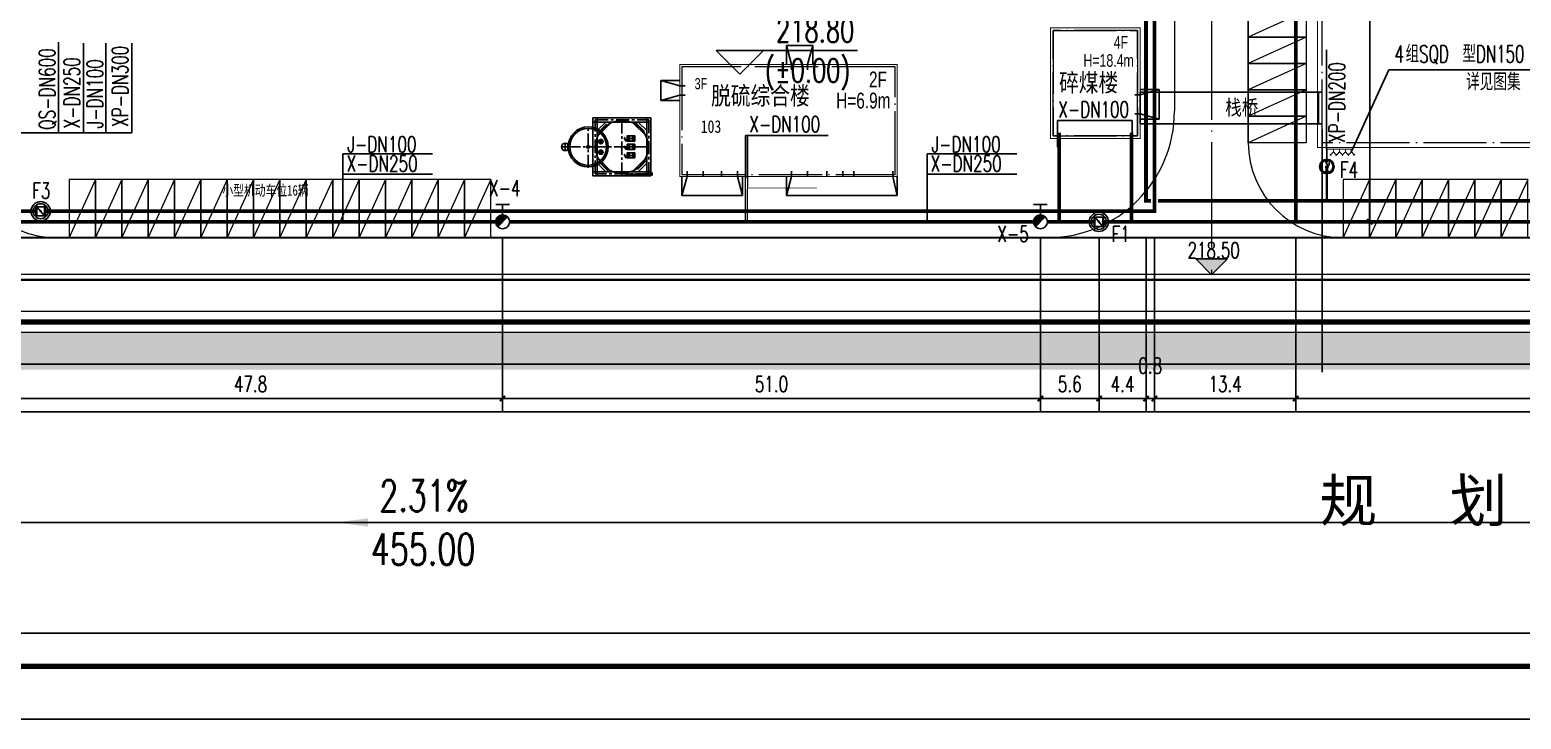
# Model space of a CAD drawing. Header units: metres. Extents: x 497246 to 997717, y 2998582 to 5998198.
# Drawn here: x 499369.5 to 499510.9, y 2998867.7 to 2998933 of the extents above; entities that cross this region are included whole.
import ezdxf
from ezdxf.enums import TextEntityAlignment as Align

# ---------------------------------------------------------------- set-up
doc = ezdxf.new("R2010")
doc.units = ezdxf.units.M
doc.header["$LTSCALE"] = 1000
for name, pattern in [('ACAD_ISO05W100', [34, 24, -3, 0.5, -3, 0.5, -3]), ('CENTER', [2, 1.25, -0.25, 0.25, -0.25]), ('DASH', [0.35, 0.25, -0.1]), ('DASHDOT', [1, 0.5, -0.25, 0, -0.25]), ('DASHED', [19.05, 12.7, -6.35]), ('DOTE', [2.42, 2, -0.2, 0.02, -0.2]), ('PHANTOM2', [31.75, 15.875, -3.175, 3.175, -3.175, 3.175, -3.175])]:
    doc.linetypes.add(name, pattern=pattern)
doc.layers.get('0').update_dxf_attribs({"linetype": 'CONTINUOUS'})
doc.layers.get('Defpoints').update_dxf_attribs({"linetype": 'CONTINUOUS'})
for name, color, linetype in [('00-路名', 210, 'CONTINUOUS'), ('4虚线层', 6, 'DASHED'), ('AXIS_TEXT', 7, 'CONTINUOUS'), ('DIM_ELEV', 3, 'CONTINUOUS'), ('DIM_SYMB', 3, 'CONTINUOUS'), ('DIM_消防', 3, 'CONTINUOUS'), ('EQUIP_消火栓', 7, 'CONTINUOUS'), ('EQUIP_消防', 7, 'CONTINUOUS'), ('PIPE-喷淋', 6, 'CONTINUOUS'), ('PIPE-消防', 1, 'CONTINUOUS'), ('PIPE-给水', 3, 'CONTINUOUS'), ('PUB_TEXT', 7, 'CONTINUOUS'), ('RD-中线', 1, 'DASHDOT'), ('RD-侧石线', 5, 'CONTINUOUS'), ('RD-红线', 7, 'CONTINUOUS'), ('TWT_DIM', 3, 'CONTINUOUS'), ('VALVE_喷淋', 7, 'CONTINUOUS'), ('z_图框', 7, 'CONTINUOUS'), ('围墙', 6, 'FENCELINE2'), ('图例层', 7, 'CONTINUOUS'), ('建筑', 7, 'CONTINUOUS'), ('建筑标高', 7, 'CONTINUOUS'), ('建筑门坡散水', 9, 'CONTINUOUS'), ('挡墙护坡', 5, 'CONTINUOUS'), ('文字', 255, 'CONTINUOUS'), ('用地边界', 7, 'CONTINUOUS'), ('红线', 1, 'PHANTOM2')]:
    doc.layers.add(name, color=color, linetype=linetype)
for name, color, linetype, lineweight in [('1_RO_规划停车位', 35, 'CONTINUOUS', 13), ('1轮廓实线层', 4, 'CONTINUOUS', 18), ('3中心线层', 7, 'CENTER', 25), ('T停车位', 35, 'CONTINUOUS', 13), ('道路', 4, 'CONTINUOUS', 15), ('道路中线', 1, 'DOTE', 13)]:
    doc.layers.add(name, color=color, linetype=linetype, lineweight=lineweight)
doc.layers.add('建筑轴线', color=1, linetype='DOTE', lineweight=15, plot=False)
doc.styles.add('-黑体', font='simhei.ttf', dxfattribs={"width": 0.8})
doc.styles.add('_TCH_AXIS', font='COMPLEX', dxfattribs={"bigfont": 'GBCBIG'})
doc.styles.add('_TCH_DIM', font='SIMPLEX', dxfattribs={"bigfont": 'GBCBIG'})
doc.styles.add('_TCH_DIM_T3', font='SIMPLEX', dxfattribs={"width": 0.705882, "bigfont": 'GBCBIG'})
doc.styles.add('_TWT_SERIAL', font='COMPLEX', dxfattribs={"width": 0.8, "height": 3.5, "bigfont": 'HZTXT'})
doc.styles.add('DIMHT', font='simhei.ttf', dxfattribs={"width": 0.8})
doc.styles.add('HZTXT', font='txt', dxfattribs={"width": 0.7, "bigfont": 'HZTXT'})
doc.styles.get("Standard").update_dxf_attribs({"font": 'rs.shx', "bigfont": 'hztxt.shx'})
doc.styles.add('TG_LINETYPE', font='SIMPLEX', dxfattribs={"width": 0.8, "height": 3, "bigfont": 'HZTXT'})
doc.styles.add('亨利项目总图布置_2022_8_8_t3--03$0$亨利项目总图布置_2022_8_8_t3--02$0$CEC', font='ARIALN.TTF')
doc.styles.add('正等线体', font='simhei.ttf')
doc.linetypes.add('FENCELINE2', pattern='A,6.35,-2.54,[132,ltypeshp.shx,S=2.54,R=0,X=-2.54,Y=0],-2.54,25.4', length=36.83)
doc.linetypes.add('TG_J', pattern='A,2,-0.3,["J",TG_LINETYPE,S=0.1,R=0,X=-0.23,Y=-0.15],0', length=2.3)
doc.linetypes.add('TG_QS', pattern='A,3,-0.6,["QS",TG_LINETYPE,S=0.1,R=0,X=-0.52,Y=-0.15],0', length=3.6)
doc.linetypes.add('TG_X', pattern='A,3,-0.3,["X",TG_LINETYPE,S=0.1,R=0,X=-0.23,Y=-0.15],0', length=3.3)
doc.linetypes.add('TG_XP', pattern='A,3,-0.6,["XP",TG_LINETYPE,S=0.1,R=0,X=-0.6,Y=-0.2],0', length=3.6)
doc.dimstyles.new('_TWT_ARCH&&1', dxfattribs={"dimtxt": 1.4875, "dimasz": 0.5, "dimexe": 1.25, "dimexo": 1.5, "dimgap": 0.63125, "dimtad": 1, "dimdec": 1, "dimzin": 0, "dimdsep": 46, "dimtxsty": '_TCH_DIM_T3', "dimblk": 'ARCHTICK', "dimcen": 0.09, "dimclrt": 7, "dimazin": 2, "dimtfac": 1, "dimtdec": 1, "dimtix": 1, "dimtmove": 2, "dimatfit": 3, "dimfxl": 1, "dimtolj": 1, "dimtzin": 0, "dimarcsym": 0})

# ---------------------------------------------------------------- blocks, each defined once
blk = doc.blocks.new('chewei')
at = {"layer": '1_RO_规划停车位'}
blk.add_line((152.98, -11.01), (155.48, -16.51), dxfattribs=at)
blk.add_lwpolyline([(152.98, -11.01), (155.48, -11.01), (155.48, -16.51), (152.98, -16.51)], close=True, dxfattribs=at)
blk = doc.blocks.new('$ATTACHMENT$00000194')
for p, q in [((0, 0), (134, 134)), ((0, 0), (134, -134)), ((107, 162), (134, 134)), ((161, 107), (134, 134)), ((107, -161), (134, -134)), ((161, -107), (134, -134))]:
    blk.add_line(p, q)
blk = doc.blocks.new('$VALVE$00000315')
blk.add_line((-75, 125), (75, 125))
blk.add_lwpolyline([(-125, -75), (-125, 75), (125, -75), (125, 75)])
for p in [(-125, 0), (125, 0)]:
    blk.add_point(p)
blk.add_solid([(0, 125), (0, 150), (75, 125)])
blk = doc.blocks.new('$VALVE$00000296')
for points in [[(-125, 72), (-125, -72), (125, 72), (125, -72), (-125, 72)], [(0, 60), (0, -64)]]:
    blk.add_lwpolyline(points)
for p in [(-125, 0), (125, 0)]:
    blk.add_point(p)
blk = doc.blocks.new('zw$4E14')
for points in [[(3907, 2235), (3727, 2235), (3727, 2185), (3880, 2185)], [(3907, 1745), (3727, 1745), (3727, 1795), (3880, 1795)]]:
    blk.add_lwpolyline(points)
at = {"ltscale": 1.249429}
blk.add_lwpolyline([(3907, 2235), (3880, 2235), (3880, 1745), (3907, 1745, 0.4142136), (3912, 1751), (3912, 2230, 0.4142136)], format="xyb", close=True, dxfattribs=at)
at = {"color": 3}
blk.add_lwpolyline([(3920, 2240, 0.1944694), (3924, 2242, -2.3569779), (3924, 1738, 0.1944694), (3920, 1740), (3892, 1740), (3892, 1737), (3920, 1737, -0.1944694), (3922, 1736, 2.3569779), (3922, 2244, -0.1944694), (3920, 2243), (3892, 2243), (3892, 2240)], format="xyb", close=True, dxfattribs=at)
at = {"color": 251}
blk.add_circle((1990, 1990), 1900, dxfattribs=at)
for radius in [1750, 125]:
    blk.add_circle((1990, 1990), radius)
at = {"layer": '1轮廓实线层'}
for points in [[(3912, 2230), (3912, 2192, 0.4142136), (3914, 2190), (3918, 2190), (3918, 2240), (3848, 2240), (3848, 2237, 0.0469075), (3869, 2235), (3907, 2235, -0.4142136)], [(3912, 1751), (3912, 1788, -0.4142136), (3914, 1790), (3918, 1790), (3918, 1740), (3848, 1740), (3848, 1743, -0.0469075), (3869, 1745), (3907, 1745, 0.4142136)]]:
    blk.add_lwpolyline(points, format="xyb", close=True, dxfattribs=at)
for centre, radius in [((790, 2490), 222), ((790, 1490), 222), ((597, 2542), 11), ((597, 2438), 11), ((597, 1542), 11), ((597, 1438), 11), ((790, 2490), 164), ((790, 1490), 164), ((649, 2631), 11), ((649, 2349), 11), ((649, 1631), 11), ((738, 2683), 11), ((738, 2297), 11), ((738, 1683), 11), ((842, 2683), 11), ((842, 2297), 11), ((842, 1683), 11), ((931, 2631), 11), ((931, 2349), 11), ((931, 1631), 11), ((983, 2542), 11), ((983, 2438), 11), ((983, 1542), 11), ((983, 1438), 11), ((649, 1349), 11), ((738, 1297), 11), ((842, 1297), 11), ((931, 1349), 11)]:
    blk.add_circle(centre, radius, dxfattribs=at)
at = {"layer": '3中心线层'}
for p, q in [((1990, 3980), (1990, 0)), ((3980, 1990), (0, 1990))]:
    blk.add_line(p, q, dxfattribs=at)
at = {"layer": '3中心线层', "ltscale": 1.249429}
for p, q in [((1012, 2490), (568, 2490)), ((1012, 1490), (568, 1490)), ((790, 2268), (790, 2712)), ((790, 1712), (790, 1268)), ((3896, 2235), (3896, 1745)), ((3896, 1990), (4520, 1990)), ((4167, 2343), (4167, 1637))]:
    blk.add_line(p, q, dxfattribs=at)
at = {"layer": '3中心线层'}
for centre in [(790, 2490), (790, 1490)]:
    blk.add_circle(centre, 200, dxfattribs=at)
at = {"layer": '4虚线层'}
for p, q in [((3727, 2230), (3880, 2230)), ((3727, 1750), (3880, 1750))]:
    blk.add_line(p, q, dxfattribs=at)
blk = doc.blocks.new('*U215')
at = {"layer": '1轮廓实线层'}
for centre, radius in [((0, 0), 75), ((0, 0), 23), ((55, 0), 9)]:
    blk.add_circle(centre, radius, dxfattribs=at)
at = {"layer": '3中心线层'}
for p, q in [((-75, 0), (75, 0)), ((0, 75), (0, -75)), ((0, 0), (70, 27))]:
    blk.add_line(p, q, dxfattribs=at)
blk.add_circle((0, 0), 55, dxfattribs=at)
blk = doc.blocks.new('石灰浆液泵')
for p, q in [((132795, -153210), (132815, -153134)), ((132795, -153610), (132815, -153534)), ((132815, -153134), (132895, -153110)), ((132815, -153534), (132895, -153510)), ((133087, -153954), (132922, -153954)), ((132922, -153954), (132922, -153972)), ((132922, -153972), (133087, -153972)), ((132955, -153974), (132955, -153972)), ((132955, -153974), (133054, -153974)), ((133054, -153974), (133054, -153972)), ((133087, -153972), (133087, -153954)), ((133115, -153210), (133135, -153134)), ((133115, -153610), (133135, -153534)), ((133135, -153134), (133215, -153110)), ((133135, -153534), (133215, -153510))]:
    blk.add_line(p, q)
for points in [[(132755, -153000), (133255, -153000), (133255, -153720), (132755, -153720)], [(132795, -153110), (132895, -153110), (132895, -153210), (132795, -153210)], [(132795, -153510), (132895, -153510), (132895, -153610), (132795, -153610)], [(133215, -153110), (133115, -153110), (133115, -153210), (133215, -153210)], [(133215, -153510), (133115, -153510), (133115, -153610), (133215, -153610)]]:
    blk.add_lwpolyline(points, close=True)
at = {"layer": '3中心线层'}
for p, q in [((132755, -153160), (133255, -153160)), ((132755, -153560), (133255, -153560)), ((132844, -153242), (132844, -153078)), ((132844, -153642), (132844, -153478)), ((132942, -153979), (132942, -153949)), ((133005, -153756), (133005, -152968)), ((133005, -153979), (133005, -153949)), ((133067, -153979), (133067, -153949)), ((133164, -153242), (133164, -153078)), ((133164, -153642), (133164, -153478))]:
    blk.add_line(p, q, dxfattribs=at)
blk.add_blockref('*U215', (132839, -153840))
blk = doc.blocks.new('zw$7C03')
at = {"color": 251}
for points in [[(1014, 6210), (6514, 6210), (6514, 710), (1014, 710)], [(1014, 6210), (1414, 6210), (1414, 5810), (1014, 5810)], [(1414, 5810), (6114, 5810), (6114, 1110), (1414, 1110)], [(6514, 6210), (6114, 6210), (6114, 5810), (6514, 5810)], [(1014, 710), (1414, 710), (1414, 1110), (1014, 1110)], [(6514, 710), (6114, 710), (6114, 1110), (6514, 1110)]]:
    blk.add_lwpolyline(points, close=True, dxfattribs=at)
for points in [[(1414, 4999), (2225, 5810)], [(1414, 4433), (2791, 5810)], [(4738, 5810), (6114, 4433)], [(5304, 5810), (6114, 4999)], [(2791, 1110), (1414, 2487)], [(2225, 1110), (1414, 1921)], [(6114, 2487), (4738, 1110)], [(6114, 1921), (5304, 1110)]]:
    blk.add_lwpolyline(points, dxfattribs=at)
blk.add_circle((3764, 3460), 2500)
at = {"layer": '3中心线层'}
for p, q in [((3764, 6200), (3764, 720)), ((6504, 3460), (1024, 3460))]:
    blk.add_line(p, q, dxfattribs=at)
blk.add_lwpolyline([(1214, 6010), (6314, 6010), (6314, 910), (1214, 910)], close=True, dxfattribs=at)
for points in [[(1414, 4716), (2508, 5810)], [(5021, 5810), (6114, 4716)], [(2508, 1110), (1414, 2204)], [(6114, 2204), (5021, 1110)]]:
    blk.add_lwpolyline(points, dxfattribs=at)
at = {"xscale": -1}
for p, rotation in [((-150459, 137265), 89.99999999999994), ((-150459, 136465), 89.99999999999993), ((-150459, 135665), 89.99999999999993)]:
    blk.add_blockref('石灰浆液泵', p, dxfattribs=dict(at, rotation=rotation))
blk.add_blockref('zw$4E14', (4974, 1470))
blk = doc.blocks.new('$VALVE$00000316')
for p, q in [((-125, 72), (125, -72)), ((-125, 72), (-125, -72)), ((-125, 72), (125, 72)), ((125, 72), (125, -72)), ((-125, -72), (125, -72))]:
    blk.add_line(p, q)
at = {"const_width": 21.1}
blk.add_lwpolyline([(-11, 0, 1), (11, 0, 1)], format="xyb", close=True, dxfattribs=at)
for p in [(-125, 0), (125, 0)]:
    blk.add_point(p)
at = {"color": 7, "flags": 9}
for tag in ['XSIZE', 'YSIZE']:
    blk.add_attdef(tag, (0, 0), '', height=0.5, dxfattribs=at)
blk = doc.blocks.new('_ArchTick')
at = {"color": 0, "linetype": 'ByBlock', "const_width": 0.4}
blk.add_lwpolyline([(-0.5, -0.5), (0.5, 0.5)], dxfattribs=at)
blk = doc.blocks.new('*D360')
at = {"layer": 'Defpoints', "color": 0, "transparency": 16777216}
for p in [(499489.5, 2998914.83), (499582.29, 2998914.83), (499582.29, 2998898.08)]:
    blk.add_point(p, dxfattribs=at)
at = {"layer": 'TWT_DIM', "color": 0, "lineweight": -2, "transparency": 16777216}
for p, q in [((499489.5, 2998913.33), (499489.5, 2998896.83)), ((499582.29, 2998913.33), (499582.29, 2998896.83)), ((499489.5, 2998898.08), (499582.29, 2998898.08))]:
    blk.add_line(p, q, dxfattribs=at)
at = {"layer": 'TWT_DIM', "color": 0, "lineweight": -2, "transparency": 16777216, "xscale": 0.5, "yscale": 0.5, "zscale": 0.5, "rotation": 180}
blk.add_blockref('_ArchTick', (499489.5, 2998898.08), dxfattribs=at)
at = {"layer": 'TWT_DIM', "color": 0, "lineweight": -2, "transparency": 16777216, "xscale": 0.5, "yscale": 0.5, "zscale": 0.5}
blk.add_blockref('_ArchTick', (499582.29, 2998898.08), dxfattribs=at)
at = {"layer": 'TWT_DIM', "color": 7, "transparency": 16777216, "insert": (499535.89, 2998899.45), "char_height": 1.488, "attachment_point": 5, "style": '_TCH_DIM_T3'}
blk.add_mtext('\\A1;92.8', dxfattribs=at)
blk = doc.blocks.new('*D361')
at = {"layer": 'Defpoints', "color": 0, "transparency": 16777216}
for p in [(499476.1, 2998914.83), (499489.5, 2998914.83), (499489.5, 2998898.08)]:
    blk.add_point(p, dxfattribs=at)
at = {"layer": 'TWT_DIM', "color": 0, "lineweight": -2, "transparency": 16777216}
for p, q in [((499476.1, 2998913.33), (499476.1, 2998896.83)), ((499489.5, 2998913.33), (499489.5, 2998896.83)), ((499476.1, 2998898.08), (499489.5, 2998898.08))]:
    blk.add_line(p, q, dxfattribs=at)
at = {"layer": 'TWT_DIM', "color": 0, "lineweight": -2, "transparency": 16777216, "xscale": 0.5, "yscale": 0.5, "zscale": 0.5, "rotation": 180}
blk.add_blockref('_ArchTick', (499476.1, 2998898.08), dxfattribs=at)
at = {"layer": 'TWT_DIM', "color": 0, "lineweight": -2, "transparency": 16777216, "xscale": 0.5, "yscale": 0.5, "zscale": 0.5}
blk.add_blockref('_ArchTick', (499489.5, 2998898.08), dxfattribs=at)
at = {"layer": 'TWT_DIM', "color": 7, "transparency": 16777216, "insert": (499482.8, 2998899.45), "char_height": 1.488, "attachment_point": 5, "style": '_TCH_DIM_T3'}
blk.add_mtext('\\A1;13.4', dxfattribs=at)
blk = doc.blocks.new('*D362')
at = {"layer": 'Defpoints', "color": 0, "transparency": 16777216}
for p in [(499475.3, 2998914.83), (499476.1, 2998914.83), (499476.1, 2998898.08)]:
    blk.add_point(p, dxfattribs=at)
at = {"layer": 'TWT_DIM', "color": 0, "lineweight": -2, "transparency": 16777216}
for p, q in [((499475.3, 2998913.33), (499475.3, 2998896.83)), ((499476.1, 2998913.33), (499476.1, 2998896.83)), ((499475.3, 2998898.08), (499474.8, 2998898.08)), ((499475.3, 2998898.08), (499476.1, 2998898.08)), ((499476.1, 2998898.08), (499476.6, 2998898.08))]:
    blk.add_line(p, q, dxfattribs=at)
at = {"layer": 'TWT_DIM', "color": 0, "lineweight": -2, "transparency": 16777216, "xscale": 0.5, "yscale": 0.5, "zscale": 0.5}
blk.add_blockref('_ArchTick', (499475.3, 2998898.08), dxfattribs=at)
at = {"layer": 'TWT_DIM', "color": 0, "lineweight": -2, "transparency": 16777216, "xscale": 0.5, "yscale": 0.5, "zscale": 0.5, "rotation": 180}
blk.add_blockref('_ArchTick', (499476.1, 2998898.08), dxfattribs=at)
at = {"layer": 'TWT_DIM', "color": 7, "transparency": 16777216, "insert": (499475.7, 2998901.2), "char_height": 1.488, "attachment_point": 5, "style": '_TCH_DIM_T3'}
blk.add_mtext('\\A1;0.8', dxfattribs=at)
blk = doc.blocks.new('*D363')
at = {"layer": 'Defpoints', "color": 0, "transparency": 16777216}
for p in [(499470.86, 2998914.83), (499475.3, 2998914.83), (499475.3, 2998898.08)]:
    blk.add_point(p, dxfattribs=at)
at = {"layer": 'TWT_DIM', "color": 0, "lineweight": -2, "transparency": 16777216}
for p, q in [((499470.86, 2998913.33), (499470.86, 2998896.83)), ((499475.3, 2998913.33), (499475.3, 2998896.83)), ((499470.86, 2998898.08), (499475.3, 2998898.08))]:
    blk.add_line(p, q, dxfattribs=at)
at = {"layer": 'TWT_DIM', "color": 0, "lineweight": -2, "transparency": 16777216, "xscale": 0.5, "yscale": 0.5, "zscale": 0.5, "rotation": 180}
blk.add_blockref('_ArchTick', (499470.86, 2998898.08), dxfattribs=at)
at = {"layer": 'TWT_DIM', "color": 0, "lineweight": -2, "transparency": 16777216, "xscale": 0.5, "yscale": 0.5, "zscale": 0.5}
blk.add_blockref('_ArchTick', (499475.3, 2998898.08), dxfattribs=at)
at = {"layer": 'TWT_DIM', "color": 7, "transparency": 16777216, "insert": (499473.08, 2998899.45), "char_height": 1.488, "attachment_point": 5, "style": '_TCH_DIM_T3'}
blk.add_mtext('\\A1;4.4', dxfattribs=at)
blk = doc.blocks.new('*D364')
at = {"layer": 'Defpoints', "color": 0, "transparency": 16777216}
for p in [(499465.29, 2998914.83), (499470.86, 2998914.83), (499470.86, 2998898.08)]:
    blk.add_point(p, dxfattribs=at)
at = {"layer": 'TWT_DIM', "color": 0, "lineweight": -2, "transparency": 16777216}
for p, q in [((499465.29, 2998913.33), (499465.29, 2998896.83)), ((499470.86, 2998913.33), (499470.86, 2998896.83)), ((499465.29, 2998898.08), (499470.86, 2998898.08))]:
    blk.add_line(p, q, dxfattribs=at)
at = {"layer": 'TWT_DIM', "color": 0, "lineweight": -2, "transparency": 16777216, "xscale": 0.5, "yscale": 0.5, "zscale": 0.5, "rotation": 180}
blk.add_blockref('_ArchTick', (499465.29, 2998898.08), dxfattribs=at)
at = {"layer": 'TWT_DIM', "color": 0, "lineweight": -2, "transparency": 16777216, "xscale": 0.5, "yscale": 0.5, "zscale": 0.5}
blk.add_blockref('_ArchTick', (499470.86, 2998898.08), dxfattribs=at)
at = {"layer": 'TWT_DIM', "color": 7, "transparency": 16777216, "insert": (499468.07, 2998899.45), "char_height": 1.488, "attachment_point": 5, "style": '_TCH_DIM_T3'}
blk.add_mtext('\\A1;5.6', dxfattribs=at)
blk = doc.blocks.new('*D365')
at = {"layer": 'Defpoints', "color": 0, "transparency": 16777216}
for p in [(499414.29, 2998914.83), (499465.29, 2998914.83), (499465.29, 2998898.08)]:
    blk.add_point(p, dxfattribs=at)
at = {"layer": 'TWT_DIM', "color": 0, "lineweight": -2, "transparency": 16777216}
for p, q in [((499414.29, 2998913.33), (499414.29, 2998896.83)), ((499465.29, 2998913.33), (499465.29, 2998896.83)), ((499414.29, 2998898.08), (499465.29, 2998898.08))]:
    blk.add_line(p, q, dxfattribs=at)
at = {"layer": 'TWT_DIM', "color": 0, "lineweight": -2, "transparency": 16777216, "xscale": 0.5, "yscale": 0.5, "zscale": 0.5, "rotation": 180}
blk.add_blockref('_ArchTick', (499414.29, 2998898.08), dxfattribs=at)
at = {"layer": 'TWT_DIM', "color": 0, "lineweight": -2, "transparency": 16777216, "xscale": 0.5, "yscale": 0.5, "zscale": 0.5}
blk.add_blockref('_ArchTick', (499465.29, 2998898.08), dxfattribs=at)
at = {"layer": 'TWT_DIM', "color": 7, "transparency": 16777216, "insert": (499439.79, 2998899.45), "char_height": 1.488, "attachment_point": 5, "style": '_TCH_DIM_T3'}
blk.add_mtext('\\A1;51.0', dxfattribs=at)
blk = doc.blocks.new('*D366')
at = {"layer": 'Defpoints', "color": 0, "transparency": 16777216}
for p in [(499366.5, 2998914.83), (499414.29, 2998914.83), (499414.29, 2998898.08)]:
    blk.add_point(p, dxfattribs=at)
at = {"layer": 'TWT_DIM', "color": 0, "lineweight": -2, "transparency": 16777216}
for p, q in [((499366.5, 2998913.33), (499366.5, 2998896.83)), ((499414.29, 2998913.33), (499414.29, 2998896.83)), ((499366.5, 2998898.08), (499414.29, 2998898.08))]:
    blk.add_line(p, q, dxfattribs=at)
at = {"layer": 'TWT_DIM', "color": 0, "lineweight": -2, "transparency": 16777216, "xscale": 0.5, "yscale": 0.5, "zscale": 0.5, "rotation": 180}
blk.add_blockref('_ArchTick', (499366.5, 2998898.08), dxfattribs=at)
at = {"layer": 'TWT_DIM', "color": 0, "lineweight": -2, "transparency": 16777216, "xscale": 0.5, "yscale": 0.5, "zscale": 0.5}
blk.add_blockref('_ArchTick', (499414.29, 2998898.08), dxfattribs=at)
at = {"layer": 'TWT_DIM', "color": 7, "transparency": 16777216, "insert": (499390.39, 2998899.45), "char_height": 1.488, "attachment_point": 5, "style": '_TCH_DIM_T3'}
blk.add_mtext('\\A1;47.8', dxfattribs=at)
blk = doc.blocks.new('*D389')
at = {"layer": 'Defpoints', "color": 0, "transparency": 16777216}
for p in [(499489.5, 2998982.8), (499496.51, 2998982.8), (499489.5, 2998914.83)]:
    blk.add_point(p, dxfattribs=at)
at = {"layer": 'TWT_DIM', "color": 0, "lineweight": -2, "transparency": 16777216}
for p, q in [((499491, 2998982.8), (499497.76, 2998982.8)), ((499496.51, 2998914.83), (499496.51, 2998982.8)), ((499491, 2998914.83), (499497.76, 2998914.83))]:
    blk.add_line(p, q, dxfattribs=at)
at = {"layer": 'TWT_DIM', "color": 0, "lineweight": -2, "transparency": 16777216, "xscale": 0.5, "yscale": 0.5, "zscale": 0.5}
for p, rotation in [((499496.51, 2998982.8), 90), ((499496.51, 2998914.83), 270)]:
    blk.add_blockref('_ArchTick', p, dxfattribs=dict(at, rotation=rotation))
at = {"layer": 'TWT_DIM', "color": 7, "transparency": 16777216, "insert": (499495.14, 2998948.82), "char_height": 1.488, "attachment_point": 5, "rotation": 90, "style": '_TCH_DIM_T3'}
blk.add_mtext('\\A1;68.0', dxfattribs=at)
blk = doc.blocks.new('$TwtSys$00000385')
for p, q in [((0, 331), (-130, 331)), ((0, 331), (0, 131)), ((0, 331), (130, 331)), ((92, 92), (-92, -92))]:
    blk.add_line(p, q)
for start, end in [(135, 315), (315, 135)]:
    blk.add_arc((0, 0), 131, start, end)
at = {"color": 0}
for points in [[(-34, 127), (-127, 34), (34, 127), (-127, -34)], [(-93, 93), (-93, 93), (-34, 127), (-127, 34)], [(34, 127), (-127, -34), (93, 93), (-93, -93)]]:
    blk.add_solid(points, dxfattribs=at)

msp = doc.modelspace()

# ---------------------------------------------------------------- hatches: boundary and pattern name
at = {"layer": 'DIM_ELEV'}
msp.add_hatch(color=0, dxfattribs=at).paths.add_polyline_path([(499481.52, 2998909.81), (499480.02, 2998911.31), (499483.02, 2998911.31)])
at = {"layer": 'PIPE-喷淋'}
for points in [[(499494.77, 2998921.71), (499494.82, 2998921.71), (499494.82, 2998921.76)], [(499494.77, 2998921.71), (499494.77, 2998921.76), (499494.82, 2998921.76)]]:
    msp.add_hatch(color=256, dxfattribs=at).paths.add_polyline_path(points)
at = {"layer": 'PIPE-消防', "linetype": 'TG_XP'}
for points in [[(499475.3, 2998916.83), (499475.3, 2998916.66), (499475.12, 2998916.66)], [(499475.3, 2998916.83), (499475.12, 2998916.83), (499475.12, 2998916.66)]]:
    msp.add_hatch(color=191, dxfattribs=at).paths.add_polyline_path(points)
at = {"layer": 'PIPE-给水', "linetype": 'TG_J'}
for points in [[(499476.1, 2998915.83), (499476.1, 2998915.66), (499476.27, 2998915.66)], [(499476.1, 2998915.83), (499476.27, 2998915.83), (499476.27, 2998915.66)]]:
    msp.add_hatch(color=80, dxfattribs=at).paths.add_polyline_path(points)
at = {"layer": '挡墙护坡', "linetype": 'Continuous'}
h = msp.add_hatch(dxfattribs=at)
h.set_pattern_fill('ANSI33', color=256, style=0)
h.set_pattern_definition([(45, (805.864, 0), (-2.2450640303, 2.2450640303), []), (45, (808.109, 0), (-2.2450640303, 2.2450640303), [1.5875, -0.79375])])
edge = h.paths.add_edge_path()
edge.add_line((499596.1, 2998901.33), (499596.1, 2998904.33))
edge.add_line((499596.1, 2998904.33), (499345.49, 2998904.33))
edge.add_line((499345.49, 2998904.33), (499320.49, 2998907.83))
edge.add_line((499320.49, 2998907.83), (499253.34, 2998907.83))
edge.add_line((499253.34, 2998907.83), (499251.7, 2998907.91))
edge.add_line((499251.7, 2998907.91), (499250.67, 2998908.03))
edge.add_arc((499253.27, 2998924.83), 17, 179.9914, 261.1919, ccw=False)
edge.add_line((499236.27, 2998924.84), (499236.19, 2998970.52))
edge.add_line((499236.19, 2998970.52), (499232.64, 2998995.51))
edge.add_line((499232.64, 2998995.51), (499232.54, 2999056.41))
edge.add_line((499232.54, 2999056.41), (499229.54, 2999056.41))
edge.add_line((499229.54, 2999056.41), (499229.64, 2998995.3))
edge.add_line((499229.64, 2998995.3), (499233.19, 2998970.3))
edge.add_line((499233.19, 2998970.3), (499233.27, 2998924.83))
edge.add_arc((499253.27, 2998924.83), 20, 180.0001, 261.3369)
edge.add_line((499250.26, 2998905.06), (499251.44, 2998904.92))
edge.add_line((499251.44, 2998904.92), (499253.27, 2998904.83))
edge.add_line((499253.27, 2998904.83), (499320.28, 2998904.83))
edge.add_line((499320.28, 2998904.83), (499345.28, 2998901.33))
edge.add_line((499345.28, 2998901.33), (499596.1, 2998901.33))

# ---------------------------------------------------------------- linework, layer by layer
at = {"color": 6}
for p, q in [((499474.75, 2998927.12), (499492, 2998927.12)), ((499474.75, 2998924.12), (499492, 2998924.12))]:
    msp.add_line(p, q, dxfattribs=at)
at = {"color": 0}
msp.add_line((499492, 2998923.57), (499492, 2998900.59), dxfattribs=at)
at = {"color": 2}
msp.add_lwpolyline([(499474.75, 2998927.12), (499491.67, 2998927.12), (499491.67, 2998924.12), (499474.75, 2998924.12)], close=True, dxfattribs=at)
at = {"color": 0, "ltscale": 10}
for radius in [0.689, 0.589]:
    msp.add_circle((499492.45, 2998920.07), radius, dxfattribs=at)
at = {"layer": 'DIM_ELEV', "color": 0}
for p, q in [((499481.52, 2998909.81), (499480.02, 2998911.31)), ((499480.02, 2998911.31), (499483.02, 2998911.31)), ((499481.52, 2998909.81), (499483.02, 2998911.31))]:
    msp.add_line(p, q, dxfattribs=at)
at = {"layer": 'DIM_SYMB', "linetype": 'Continuous'}
msp.add_lwpolyline([(499415.47, 2998886.33, 0, 0, 0), (499398.53, 2998886.33, 0, 0.8, 0), (499401.53, 2998886.33, 0, 0, 0)], format="xyseb", dxfattribs=at)
at = {"layer": 'DIM_消防'}
for p, q in [((499494.74, 2998921.42), (499498.34, 2998929.22)), ((499498.34, 2998929.22), (499522.1, 2998929.22))]:
    msp.add_line(p, q, dxfattribs=at)
at = {"layer": 'PIPE-喷淋', "ltscale": 400, "const_width": 0.1}
for points in [[(499492.45, 2998921.71), (499493.09, 2998921.71)], [(499493.09, 2998921.46), (499493.09, 2998921.71)], [(499493.09, 2998921.71), (499493.65, 2998921.71)], [(499493.65, 2998921.46), (499493.65, 2998921.71)], [(499493.65, 2998921.71), (499494.21, 2998921.71)], [(499494.21, 2998921.46), (499494.21, 2998921.71)], [(499494.21, 2998921.71), (499494.77, 2998921.71)], [(499494.77, 2998921.46), (499494.77, 2998921.71)]]:
    msp.add_lwpolyline(points, dxfattribs=at)
at = {"layer": 'PIPE-喷淋', "const_width": 0.0525}
for points in [[(499492.45, 2998920.54), (499492.45, 2998920.54)], [(499492.45, 2998920.09), (499492.45, 2998920.06)]]:
    msp.add_lwpolyline(points, dxfattribs=at)
at = {"layer": 'PIPE-消防', "color": 70, "linetype": 'ByBlock'}
for p, q in [((499372.19, 2998931.87), (499372.19, 2998923.26)), ((499354.5, 2998923.26), (499379.12, 2998923.26)), ((499399.15, 2998921.28), (499399.15, 2998914.83)), ((499454.54, 2998921.28), (499454.54, 2998914.83))]:
    msp.add_line(p, q, dxfattribs=at)
at = {"layer": 'PIPE-消防', "color": 70, "linetype": 'TG_X', "ltscale": 700}
for p, q in [((499492.43, 2998931.13), (499492.43, 2998921.72)), ((499473.99, 2998924.42), (499466.92, 2998924.42)), ((499466.92, 2998921.91), (499466.92, 2998924.42)), ((499473.99, 2998921.67), (499473.99, 2998924.42)), ((499445.16, 2998923.02), (499437.31, 2998923.02)), ((499437.31, 2998918.98), (499437.31, 2998923.02)), ((499437.52, 2998918.98), (499437.52, 2998923.02))]:
    msp.add_line(p, q, dxfattribs=at)
at = {"layer": 'PIPE-消防', "color": 191, "linetype": 'TG_XP', "ltscale": 0.003}
for points, const_width in [([(499475.3, 2998916.83), (499475.3, 2999014.79)], 0.35), ([(499492.45, 2998920.54), (499492.45, 2998921.71)], 0.175), ([(499492.45, 2998916.83), (499492.45, 2998919.61)], 0.2), ([(499475.3, 2998916.83), (499475.78, 2998916.83)], 0.35), ([(499476.44, 2998916.83), (499489.5, 2998916.83)], 0.35), ([(499489.5, 2998916.83), (499492.45, 2998916.83)], 0.35), ([(499492.45, 2998916.83), (499641.5, 2998916.83)], 0.35)]:
    msp.add_lwpolyline(points, dxfattribs=dict(at, const_width=const_width))
at = {"layer": 'PIPE-消防', "linetype": 'TG_X', "ltscale": 0.005, "const_width": 0.35}
for points in [[(499489.5, 2998982.14), (499489.5, 2998916.83)], [(499489.5, 2998916.83), (499489.5, 2998914.83)], [(499364.5, 2998914.83), (499413.64, 2998914.83)], [(499414.94, 2998914.83), (499437.49, 2998914.83)], [(499437.49, 2998914.83), (499464.64, 2998914.83)], [(499465.94, 2998914.83), (499467.07, 2998914.83)], [(499467.07, 2998914.83), (499470.38, 2998914.83)], [(499471.28, 2998914.83), (499473.92, 2998914.83)], [(499473.92, 2998914.83), (499489.5, 2998914.83)], [(499489.5, 2998914.83), (499581.64, 2998914.83)]]:
    msp.add_lwpolyline(points, dxfattribs=at)
at = {"layer": 'PIPE-消防', "linetype": 'TG_X', "ltscale": 0.0025}
for points, const_width in [([(499467.07, 2998914.83), (499467.07, 2998923.27)], 0.35), ([(499473.92, 2998914.83), (499473.92, 2998923.27)], 0.35), ([(499437.31, 2998914.83), (499437.31, 2998918.98)], 0.125), ([(499437.49, 2998914.83), (499437.52, 2998918.98)], 0.125)]:
    msp.add_lwpolyline(points, dxfattribs=dict(at, const_width=const_width))
at = {"layer": 'PIPE-消防', "const_width": 0.05}
msp.add_lwpolyline([(499444.1, 2998918.03), (499437.51, 2998918.03)], dxfattribs=at)
at = {"layer": 'PIPE-给水', "color": 70, "linetype": 'ByBlock'}
for p, q in [((499374.55, 2998931.77), (499374.55, 2998923.26)), ((499376.67, 2998931.77), (499376.67, 2998923.26)), ((499379.12, 2998931.77), (499379.12, 2998923.26)), ((499407.66, 2998921.28), (499399.15, 2998921.28)), ((499463.05, 2998921.28), (499454.54, 2998921.28)), ((499407.66, 2998919.34), (499399.15, 2998919.34)), ((499463.05, 2998919.34), (499454.54, 2998919.34))]:
    msp.add_line(p, q, dxfattribs=at)
at = {"layer": 'PIPE-给水', "color": 80, "linetype": 'TG_J', "ltscale": 0.004, "const_width": 0.35}
for points in [[(499476.1, 2998915.83), (499476.1, 2999015.39)], [(499366.5, 2998915.83), (499370.04, 2998915.83)], [(499370.94, 2998915.83), (499476.1, 2998915.83)]]:
    msp.add_lwpolyline(points, dxfattribs=at)
at = {"layer": 'RD-中线', "color": 6, "linetype": 'DASHDOT', "ltscale": 80}
msp.add_line((499171.09, 2998886.33), (499702.38, 2998886.33), dxfattribs=at)
at = {"layer": 'RD-侧石线', "color": 5, "ltscale": 0.1}
msp.add_line((499702.38, 2998896.83), (499345.28, 2998896.83), dxfattribs=at)
msp.add_lwpolyline([(499702.38, 2998875.83), (499325.4, 2998875.83), (499300.41, 2998872.33), (499250.4, 2998872.33)], dxfattribs=at)
at = {"layer": 'RD-红线', "ltscale": 0.1}
msp.add_lwpolyline([(499666.94, 2998901.33), (499345.28, 2998901.33), (499320.28, 2998904.83), (499253.27, 2998904.83), (499251.44, 2998904.92), (499250.26, 2998905.06)], dxfattribs=at)
at = {"layer": 'VALVE_喷淋', "linetype": 'Continuous'}
for p, q in [((499370.04, 2998916.33), (499370.04, 2998915.33)), ((499370.12, 2998916.33), (499370.12, 2998915.33)), ((499370.87, 2998916.33), (499370.87, 2998915.33)), ((499370.94, 2998916.33), (499370.94, 2998915.33)), ((499470.38, 2998915.33), (499470.38, 2998914.33)), ((499470.45, 2998915.33), (499470.45, 2998914.33)), ((499471.2, 2998915.33), (499471.2, 2998914.33)), ((499471.28, 2998915.33), (499471.28, 2998914.33))]:
    msp.add_line(p, q, dxfattribs=at)
for centre, radius in [((499370.49, 2998915.83), 0.913), ((499370.49, 2998915.83), 0.913), ((499370.49, 2998915.83), 0.713), ((499370.49, 2998915.83), 0.713), ((499470.83, 2998914.83), 0.913), ((499470.83, 2998914.83), 0.913), ((499470.83, 2998914.83), 0.713), ((499470.83, 2998914.83), 0.713)]:
    msp.add_circle(centre, radius, dxfattribs=at)
at = {"layer": 'z_图框'}
msp.add_lwpolyline([(499152.66, 2998867.69), (499747.16, 2998867.69), (499747.16, 2999288.19), (499152.66, 2999288.19)], close=True, dxfattribs=at)
at = {"layer": 'z_图框', "const_width": 0.5}
msp.add_lwpolyline([(499165.16, 2998872.69), (499742.16, 2998872.69), (499742.16, 2999283.19), (499165.16, 2999283.19)], close=True, dxfattribs=at)
at = {"layer": '围墙', "ltscale": 0.3, "const_width": 0.5, "flags": 128}
msp.add_lwpolyline([(499597.1, 2998905.33), (499345.56, 2998905.33), (499320.56, 2998908.83), (499253.36, 2998908.83), (499251.78, 2998908.91), (499250.8, 2998909.02, -0.369647), (499237.27, 2998924.84), (499237.19, 2998970.59), (499233.64, 2998995.58), (499233.53, 2999057.41)], format="xyb", dxfattribs=at)
at = {"layer": '图例层', "color": 11, "linetype": 'DASH', "ltscale": 20, "const_width": 0.2, "flags": 128}
msp.add_lwpolyline([(499655.25, 2998913.33), (499346.11, 2998913.33), (499321.11, 2998916.83), (499254.65, 2998916.83)], dxfattribs=at)
at = {"layer": '图例层', "color": 1, "linetype": 'DASHED', "ltscale": 0.5, "const_width": 0.2}
msp.add_lwpolyline([(499658.54, 2998909.33), (499345.84, 2998909.33), (499320.84, 2998912.83), (499254.13, 2998912.83)], dxfattribs=at)
at = {"layer": '建筑', "linetype": 'Continuous', "const_width": 0.1}
for points in [[(499639.45, 2998921.88), (499491.55, 2998921.88), (499491.55, 2999052.78), (499639.45, 2999052.78)], [(499466.25, 2998933.22), (499466.25, 2998922.72), (499474.75, 2998922.72), (499474.75, 2998933.22)], [(499431.1, 2998919.13), (499451.7, 2998919.13), (499451.7, 2998929.73), (499431.1, 2998929.73)]]:
    msp.add_lwpolyline(points, close=True, dxfattribs=at)
at = {"layer": '建筑标高'}
for p, q in [((499436.78, 2998928.82), (499434.53, 2998931.07)), ((499434.53, 2998931.07), (499447.95, 2998931.07)), ((499436.78, 2998928.82), (499439.03, 2998931.07))]:
    msp.add_line(p, q, dxfattribs=at)
at = {"layer": '建筑轴线', "ltscale": 0.003}
for points in [[(499492, 2999052.33), (499639, 2999052.33), (499639, 2998922.33), (499492, 2998922.33)], [(499474.5, 2998932.97), (499474.5, 2998922.97), (499466.5, 2998922.97), (499466.5, 2998932.97)], [(499466.5, 2998932.97), (499466.5, 2998922.97), (499474.5, 2998922.97), (499474.5, 2998932.97)], [(499431.3, 2998919.33), (499451.5, 2998919.33), (499451.5, 2998929.53), (499431.3, 2998929.53)], [(499431.3, 2998919.33), (499451.5, 2998919.33), (499451.5, 2998929.53), (499431.3, 2998929.53)]]:
    msp.add_lwpolyline(points, close=True, dxfattribs=at)
at = {"layer": '建筑门坡散水', "linetype": 'Continuous'}
for p, q in [((499441.7, 2998929.73), (499441.2, 2998931.53)), ((499441.2, 2998931.53), (499441.2, 2998929.73)), ((499441.2, 2998931.53), (499443.7, 2998931.53)), ((499443.2, 2998929.73), (499443.7, 2998931.53)), ((499443.7, 2998931.53), (499443.7, 2998929.73)), ((499441.7, 2998929.23), (499441.7, 2998929.73)), ((499443.2, 2998929.23), (499443.2, 2998929.73)), ((499431.1, 2998927.73), (499429.3, 2998928.23)), ((499429.3, 2998928.23), (499431.1, 2998928.23)), ((499429.3, 2998928.23), (499429.3, 2998926.33)), ((499431.1, 2998926.83), (499429.3, 2998926.33)), ((499431.1, 2998927.73), (499431.6, 2998927.73)), ((499431.1, 2998926.83), (499431.6, 2998926.83)), ((499474.25, 2998926.87), (499474.75, 2998926.87)), ((499474.75, 2998926.87), (499476.55, 2998927.37)), ((499476.55, 2998927.37), (499474.75, 2998927.37)), ((499476.55, 2998927.37), (499476.55, 2998924.57)), ((499429.3, 2998926.33), (499431.1, 2998926.33)), ((499474.25, 2998925.07), (499474.75, 2998925.07)), ((499474.75, 2998925.07), (499476.55, 2998924.57)), ((499476.55, 2998924.57), (499474.75, 2998924.57)), ((499431.8, 2998919.13), (499431.8, 2998919.63)), ((499433.3, 2998919.13), (499433.3, 2998919.63)), ((499435.05, 2998919.13), (499435.05, 2998919.63)), ((499436.55, 2998919.13), (499436.55, 2998919.63)), ((499441.7, 2998919.13), (499441.7, 2998919.63)), ((499443.2, 2998919.13), (499443.2, 2998919.63)), ((499445.05, 2998919.13), (499445.05, 2998919.63)), ((499446.55, 2998919.13), (499446.55, 2998919.63)), ((499447.6, 2998919.13), (499447.6, 2998919.63)), ((499451.3, 2998919.13), (499451.3, 2998919.63)), ((499431.8, 2998919.13), (499431.3, 2998917.33)), ((499431.3, 2998917.33), (499431.3, 2998919.13)), ((499436.55, 2998919.13), (499437.05, 2998917.33)), ((499437.05, 2998917.33), (499437.05, 2998919.13)), ((499441.7, 2998919.13), (499441.2, 2998917.33)), ((499441.2, 2998917.33), (499441.2, 2998919.13)), ((499451.3, 2998919.13), (499451.7, 2998917.33)), ((499451.7, 2998917.33), (499451.7, 2998919.13)), ((499431.3, 2998917.33), (499437.05, 2998917.33)), ((499441.2, 2998917.33), (499451.7, 2998917.33))]:
    msp.add_line(p, q, dxfattribs=at)
at = {"layer": '挡墙护坡', "lineweight": 0, "ltscale": 0.2}
msp.add_lwpolyline([(499596.1, 2998901.33), (499596.1, 2998904.33), (499345.49, 2998904.33), (499320.49, 2998907.83), (499253.34, 2998907.83), (499251.7, 2998907.91), (499250.67, 2998908.03, -0.369914), (499236.27, 2998924.84), (499236.19, 2998970.52), (499232.64, 2998995.51), (499232.54, 2999056.41), (499229.54, 2999056.41), (499229.64, 2998995.3), (499233.19, 2998970.3), (499233.27, 2998924.83, 0.37059), (499250.26, 2998905.06), (499251.44, 2998904.92), (499253.27, 2998904.83), (499320.28, 2998904.83), (499345.28, 2998901.33)], format="xyb", close=True, dxfattribs=at)
at = {"layer": '用地边界', "color": 0}
msp.add_lwpolyline([(499742.16, 2999254.33), (499246.75, 2999254.33, 0.414214), (499226.75, 2999234.33), (499226.8, 2999232.92, -0.017235), (499229.35, 2999162.67), (499229.64, 2998995.3), (499233.19, 2998970.3), (499233.27, 2998924.83, 0.37059), (499250.26, 2998905.06), (499251.44, 2998904.92), (499253.27, 2998904.83), (499320.28, 2998904.83), (499345.28, 2998901.33), (499702.38, 2998901.33)], format="xyb", dxfattribs=at)
at = {"layer": '红线', "color": 1, "linetype": 'ACAD_ISO05W100', "flags": 128}
for const_width in [1, 1, 1, 1, 0.7, 0.7, 0.7, 0.7]:
    msp.add_lwpolyline([(499639.31, 2999254.33), (499646.01, 2999158.94), (499651.61, 2999129.26), (499659.02, 2999023.72), (499657.63, 2998993.55), (499664.11, 2998901.33), (499345.28, 2998901.33), (499320.28, 2998904.83), (499253.27, 2998904.83), (499251.44, 2998904.92), (499250.26, 2998905.06, -0.37059), (499233.27, 2998924.83), (499233.19, 2998970.3), (499229.64, 2998995.3), (499229.35, 2999162.67, 0.017235), (499226.8, 2999232.92), (499226.75, 2999234.33, -0.414214), (499246.75, 2999254.33), (499639.31, 2999254.33)], format="xyb", close=True, dxfattribs=dict(at, const_width=const_width))
at = {"layer": '道路', "linetype": 'ByBlock', "ltscale": 0.2}
for p, q in [((499478, 2998983.03), (499478, 2998925.33)), ((499485, 2998981.23), (499485, 2998922.33))]:
    msp.add_line(p, q, dxfattribs=at)
at = {"layer": '道路', "ltscale": 20}
for p, q in [((499466, 2998913.33), (499372, 2998913.33)), ((499466, 2998913.33), (499372, 2998913.33)), ((499633.5, 2998913.33), (499494, 2998913.33)), ((499633.5, 2998913.33), (499494, 2998913.33)), ((499649.5, 2998906.33), (499345.63, 2998906.33))]:
    msp.add_line(p, q, dxfattribs=at)
at = {"layer": '道路', "ltscale": 0.2}
for centre, radius, start, end in [((499466, 2998925.33), 12, 270, 0), ((499494, 2998922.33), 9, 180, 270)]:
    msp.add_arc(centre, radius, start, end, dxfattribs=at)
at = {"layer": '道路', "ltscale": 20}
msp.add_arc((499372, 2998922.33), 9, 180, 270, dxfattribs=at)
at = {"layer": '道路中线', "ltscale": 0.005}
for p, q in [((499481.5, 2999067.58), (499481.5, 2998909.83)), ((499646, 2998909.83), (499359.5, 2998909.83))]:
    msp.add_line(p, q, dxfattribs=at)
at = {"layer": '道路中线', "ltscale": 5}
msp.add_line((499646, 2998909.83), (499359.5, 2998909.83), dxfattribs=at)

# ---------------------------------------------------------------- block references
at = {"xscale": 0.001, "yscale": 0.001, "zscale": 0.001, "rotation": 180}
msp.add_blockref('zw$7C03', (499429.37, 2998925.39), dxfattribs=at)
at = {"layer": '1_RO_规划停车位', "rotation": 269.9999998288981}
for p in [(499501.51, 2999087.81), (499501.51, 2999085.31), (499501.51, 2999082.81), (499501.51, 2999080.31), (499501.51, 2999077.81)]:
    msp.add_blockref('chewei', p, dxfattribs=at)
at = {"layer": 'EQUIP_消火栓', "xscale": 0.005, "yscale": 0.005, "zscale": 0.005}
for p in [(499414.29, 2998914.83), (499465.29, 2998914.83)]:
    msp.add_blockref('$TwtSys$00000385', p, dxfattribs=at)
at = {"layer": 'EQUIP_消防', "xscale": 0.002, "yscale": 0.002, "zscale": 0.002, "rotation": 270}
for p in [(499493.07, 2998921.45), (499493.65, 2998921.46), (499494.21, 2998921.46), (499494.77, 2998921.46)]:
    msp.add_blockref('$ATTACHMENT$00000194', p, dxfattribs=at)
at = {"layer": 'T停车位', "xscale": -1}
for p in [(499528.66, 2998929.84), (499531.16, 2998929.84), (499533.66, 2998929.84), (499536.16, 2998929.84), (499538.66, 2998929.84), (499541.16, 2998929.84), (499543.66, 2998929.84), (499546.16, 2998929.84), (499548.66, 2998929.84), (499551.16, 2998929.84), (499553.66, 2998929.84), (499556.16, 2998929.84), (499558.66, 2998929.84), (499561.16, 2998929.84), (499563.66, 2998929.84), (499566.16, 2998929.84), (499649.47, 2998929.84), (499651.97, 2998929.84), (499654.47, 2998929.84), (499656.97, 2998929.84), (499659.47, 2998929.84), (499661.97, 2998929.84), (499664.47, 2998929.84)]:
    msp.add_blockref('chewei', p, dxfattribs=at)
at = {"layer": 'VALVE_喷淋', "yscale": 0.0018, "zscale": 0.0018, "rotation": 270}
for name, p, xscale in [('$VALVE$00000315', (499492.45, 2998920.31), -0.0018), ('$VALVE$00000296', (499492.45, 2998919.83), 0.0018)]:
    msp.add_blockref(name, p, dxfattribs=dict(at, xscale=xscale))
at = {"layer": 'VALVE_喷淋', "linetype": 'Continuous', "xscale": 0.00300418119039787, "yscale": 0.006, "zscale": 0.00300418119039787, "rotation": 0.1921711441115849}
for p in [(499370.49, 2998915.83), (499470.83, 2998914.83)]:
    msp.add_blockref('$VALVE$00000316', p, dxfattribs=at)

# ---------------------------------------------------------------- texts
at = {"layer": '00-路名', "color": 0, "linetype": 'Continuous', "char_height": 4, "width": 718.7944, "attachment_point": 1, "style": '正等线体'}
for s, insert in [('规', (499491.76, 2998890.42)), ('划', (499504.11, 2998890.42))]:
    msp.add_mtext(s, dxfattribs=dict(at, insert=insert))
at = {"layer": '1_RO_规划停车位', "style": 'DIMHT', "width": 0.75}
msp.add_text('小型机动车位16辆', height=1, dxfattribs=at).set_placement((499387.72, 2998917.31, 0))
at = {"layer": 'AXIS_TEXT', "style": '_TCH_AXIS', "width": 0.555556}
msp.add_text('1', height=2.72, rotation=90, dxfattribs=at).set_placement((499428.51, 2998919.01), (499428.51, 2998919.66), align=Align.FIT)
at = {"layer": 'DIM_消防', "color": 7, "style": '_TWT_SERIAL'}
for s, height, width, p in [('4', 1.62, 0.64, (499498.87, 2998929.93)), ('组', 1.62, 0.8, (499499.91, 2998929.93)), ('SQD', 1.621, 0.64, (499501.21, 2998929.93)), ('型', 1.62, 0.8, (499505.3, 2998929.93)), ('DN150', 1.621, 0.64, (499506.6, 2998929.93)), ('详见图集', 1.621, 0.8, (499505.64, 2998927.28))]:
    msp.add_text(s, height=height, dxfattribs=dict(at, width=width)).set_placement(p)
at = {"layer": 'PIPE-消防', "color": 191, "linetype": 'TG_XP', "ltscale": 400, "style": 'HZTXT', "width": 0.7}
for s, height, p in [('XP-DN300', 1.508, (499378.02, 2998927.67)), ('XP-DN200', 1.5, (499493.4, 2998926.14))]:
    msp.add_text(s, height=height, rotation=90, dxfattribs=at).set_placement(p, align=Align.MIDDLE)
at = {"layer": 'PIPE-消防', "linetype": 'TG_X', "ltscale": 700, "style": 'HZTXT', "width": 0.7}
msp.add_text('X-DN250', height=1.508, rotation=90, dxfattribs=at).set_placement((499373.45, 2998927.05), align=Align.MIDDLE)
for s, height, p in [('X-DN100', 1.5, (499470.34, 2998925.48)), ('X-DN100', 1.5, (499441.05, 2998924.08)), ('X-DN250', 1.508, (499402.87, 2998920.35)), ('X-DN250', 1.508, (499458.25, 2998920.35))]:
    msp.add_text(s, height=height, dxfattribs=at).set_placement(p, align=Align.MIDDLE)
at = {"layer": 'PIPE-消防', "color": 140, "linetype": 'TG_X', "ltscale": 700, "style": 'HZTXT', "width": 0.7}
for s, p in [('F4', (499493.7, 2998919)), ('F3', (499369.7, 2998917.03)), ('F1', (499472.05, 2998912.92))]:
    msp.add_text(s, height=1.5, dxfattribs=at).set_placement(p)
for s, p in [('X-4', (499414.5, 2998918.02)), ('X-5', (499462.7, 2998913.69))]:
    msp.add_text(s, height=1.5, dxfattribs=at).set_placement(p, align=Align.MIDDLE)
at = {"layer": 'PIPE-给水', "color": 113, "linetype": 'TG_QS', "ltscale": 500, "style": 'HZTXT', "width": 0.7}
msp.add_text('QS-DN600', height=1.508, rotation=90, dxfattribs=at).set_placement((499371.17, 2998927.41), align=Align.MIDDLE)
at = {"layer": 'PIPE-给水', "color": 3, "linetype": 'TG_J', "ltscale": 800, "style": 'HZTXT', "width": 0.7}
msp.add_text('J-DN100', height=1.508, rotation=90, dxfattribs=at).set_placement((499375.63, 2998926.96), align=Align.MIDDLE)
for p in [(499402.85, 2998922.17), (499458.24, 2998922.17)]:
    msp.add_text('J-DN100', height=1.508, dxfattribs=at).set_placement(p, align=Align.MIDDLE)
at = {"layer": 'PUB_TEXT', "style": '_TCH_DIM', "width": 0.705882}
for s, p in [('218.80', (499440.22, 2998931.86)), ('(%%P0.00)', (499439.17, 2998928.05))]:
    msp.add_text(s, height=2.231, dxfattribs=at).set_placement(p)
at = {"layer": 'PUB_TEXT', "color": 0, "linetype": 'Continuous', "style": '-黑体', "width": 0.8}
msp.add_text('103', height=1.2, dxfattribs=at).set_placement((499433.07, 2998923.26))
at = {"layer": 'PUB_TEXT', "color": 0, "style": '_TCH_DIM', "width": 0.705882}
msp.add_text('218.50', height=1.488, dxfattribs=at).set_placement((499479.24, 2998911.39))
at = {"layer": 'PUB_TEXT', "linetype": 'Continuous', "style": '_TCH_DIM', "width": 0.705882}
for s, p in [('2.31%%%', (499402.6, 2998887.38)), ('455.00', (499401.8, 2998882.31))]:
    msp.add_text(s, height=2.975, dxfattribs=at).set_placement(p)
at = {"layer": '文字', "color": 7, "style": '亨利项目总图布置_2022_8_8_t3--03$0$亨利项目总图布置_2022_8_8_t3--02$0$CEC', "width": 0.85}
for s, height, p in [('4F', 1.2, (499472.24, 2998931.25)), ('H=18.4m', 1.2, (499469.37, 2998929.52)), ('3F', 1.05, (499432.5, 2998927.4)), ('2F', 1.5, (499449.03, 2998927.57)), ('H=6.9m', 1.5, (499445.92, 2998925.57))]:
    msp.add_text(s, height=height, dxfattribs=at).set_placement(p)
at = {"layer": '文字', "color": 0, "style": '-黑体', "width": 0.8}
for s, height, p in [('碎煤楼', 1.715, (499467.05, 2998927.17, 139.97)), ('栈桥', 1.429, (499482.82, 2998924.95))]:
    msp.add_text(s, height=height, dxfattribs=at).set_placement(p)
at = {"layer": '文字', "color": 0, "linetype": 'Continuous', "style": '-黑体', "width": 0.8}
msp.add_text('脱硫综合楼', height=1.715, dxfattribs=at).set_placement((499434.06, 2998925.93))

# ---------------------------------------------------------------- dimensions: what is measured, and where the dimension line sits
at = {"layer": 'TWT_DIM', "color": 3}
for p1, p2, distance, picture, middle in [((499489.5, 2998914.83), (499489.5, 2998982.8), -7.01, '*D389', (499495.14, 2998948.82)), ((499366.5, 2998914.83), (499414.29, 2998914.83), -16.76, '*D366', (499390.39, 2998899.45)), ((499414.29, 2998914.83), (499465.29, 2998914.83), -16.76, '*D365', (499439.79, 2998899.45)), ((499465.29, 2998914.83), (499470.86, 2998914.83), -16.76, '*D364', (499468.07, 2998899.45)), ((499470.86, 2998914.83), (499475.3, 2998914.83), -16.76, '*D363', (499473.08, 2998899.45)), ((499476.1, 2998914.83), (499489.5, 2998914.83), -16.76, '*D361', (499482.8, 2998899.45)), ((499489.5, 2998914.83), (499582.29, 2998914.83), -16.76, '*D360', (499535.89, 2998899.45))]:
    dim = msp.add_aligned_dim(p1=p1, p2=p2, distance=distance, dimstyle='_TWT_ARCH&&1', dxfattribs=at)
    dim.commit()
    dim.dimension.update_dxf_attribs({"geometry": picture, "text_midpoint": middle})
dim = msp.add_linear_dim(base=(499476.1, 2998898.08), p1=(499475.3, 2998914.83), p2=(499476.1, 2998914.83), angle=0, dimstyle='_TWT_ARCH&&1', dxfattribs=at)
dim.commit()
dim.dimension.update_dxf_attribs({"geometry": '*D362', "text_midpoint": (499475.7, 2998901.2), "dimtype": 129})

doc.saveas('drawing.dxf')
